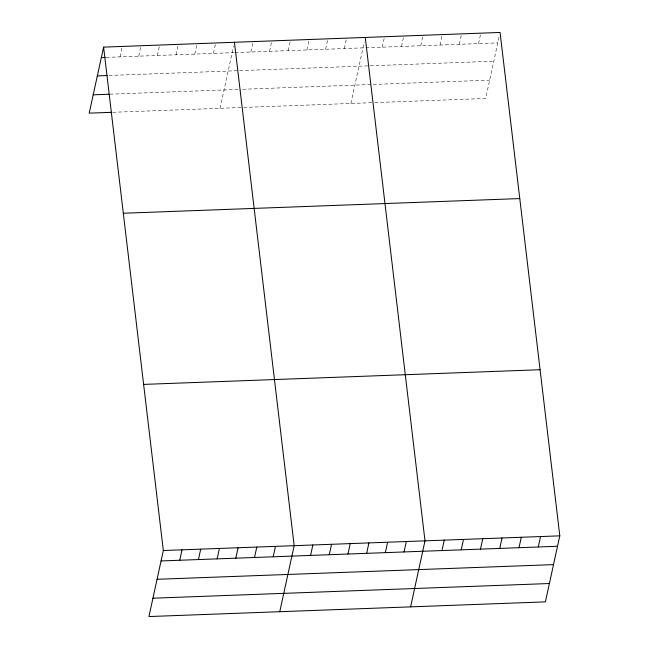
<?xml version="1.0" encoding="UTF-8"?>
<svg xmlns="http://www.w3.org/2000/svg" width="649" height="649" viewBox="0 0 649 649"><rect width="100%" height="100%" fill="white"/><g stroke="black" fill="none" stroke-linecap="round" stroke-linejoin="round"><path stroke-width="0.49" stroke-dasharray="3.25 2.43" d="M120.016 56.861L122.296 46.436M138.708 56.171L140.979 45.738M157.399 55.481L159.67 45.049M176.09 54.792L178.361 44.359M194.781 54.094L197.053 43.67M213.472 53.405L215.744 42.972M220.035 108.318L233.608 46.079M250.855 52.017L253.126 41.593M269.538 51.328L271.817 40.895M288.229 50.638L290.509 40.206M306.92 49.949L309.2 39.516M325.611 49.251L327.883 38.826M344.303 48.561L346.574 38.129M350.874 103.475L364.235 42.177M382.253 47.158L384.524 36.725M401.504 46.444L403.783 36.011M420.763 45.73L423.034 35.297M440.022 45.016L442.294 34.592M459.281 44.302L461.553 33.878M478.532 43.597L480.812 33.164M499.032 37.188L485.671 98.478L373.978 102.615M106.249 57.372L234.127 52.642M235.108 52.601L364.916 47.799M365.882 47.766L497.791 42.883M109.129 75.471L493.792 61.225M109.924 94.186L240.763 89.343M242.726 89.27L489.671 80.135M112.812 112.285L242.661 107.474M243.643 107.442L373.013 102.647"/><path stroke-width="0.97" d="M103.605 47.126L163.329 550.522L148.937 616.55L545.395 601.874L559.795 535.847L500.063 32.45L103.605 47.126L89.205 113.153L111.831 112.318M179.749 560.257L182.02 549.825M198.44 559.568L200.711 549.135M217.131 558.87L219.403 548.446M235.822 558.181L238.094 547.748M254.513 557.491L256.785 547.058M273.205 556.793L275.476 546.369M279.768 611.707L294.167 545.679L234.435 42.282M310.579 555.414L312.859 544.982M329.27 554.725L331.55 544.292M347.961 554.027L350.233 543.602M366.653 553.337L368.924 542.905M385.344 552.648L387.615 542.215M404.035 551.95L406.306 541.526M410.598 606.864L424.998 540.836L365.265 37.439M441.977 550.547L444.257 540.122M461.236 549.833L463.508 539.408M480.495 549.127L482.767 538.694M499.754 548.413L502.026 537.98M519.005 547.699L521.285 537.267M538.264 546.985L540.536 536.553M101.325 57.558L105.26 57.412M97.326 75.901L107.166 75.544M93.205 94.811L108.943 94.227M123.31 213.245L519.776 198.57M143.624 384.403L540.082 369.727M163.329 550.522L559.795 535.847M161.057 560.947L557.523 546.271M157.058 579.297L553.524 564.622M152.937 598.2L549.395 583.524"/></g></svg>
